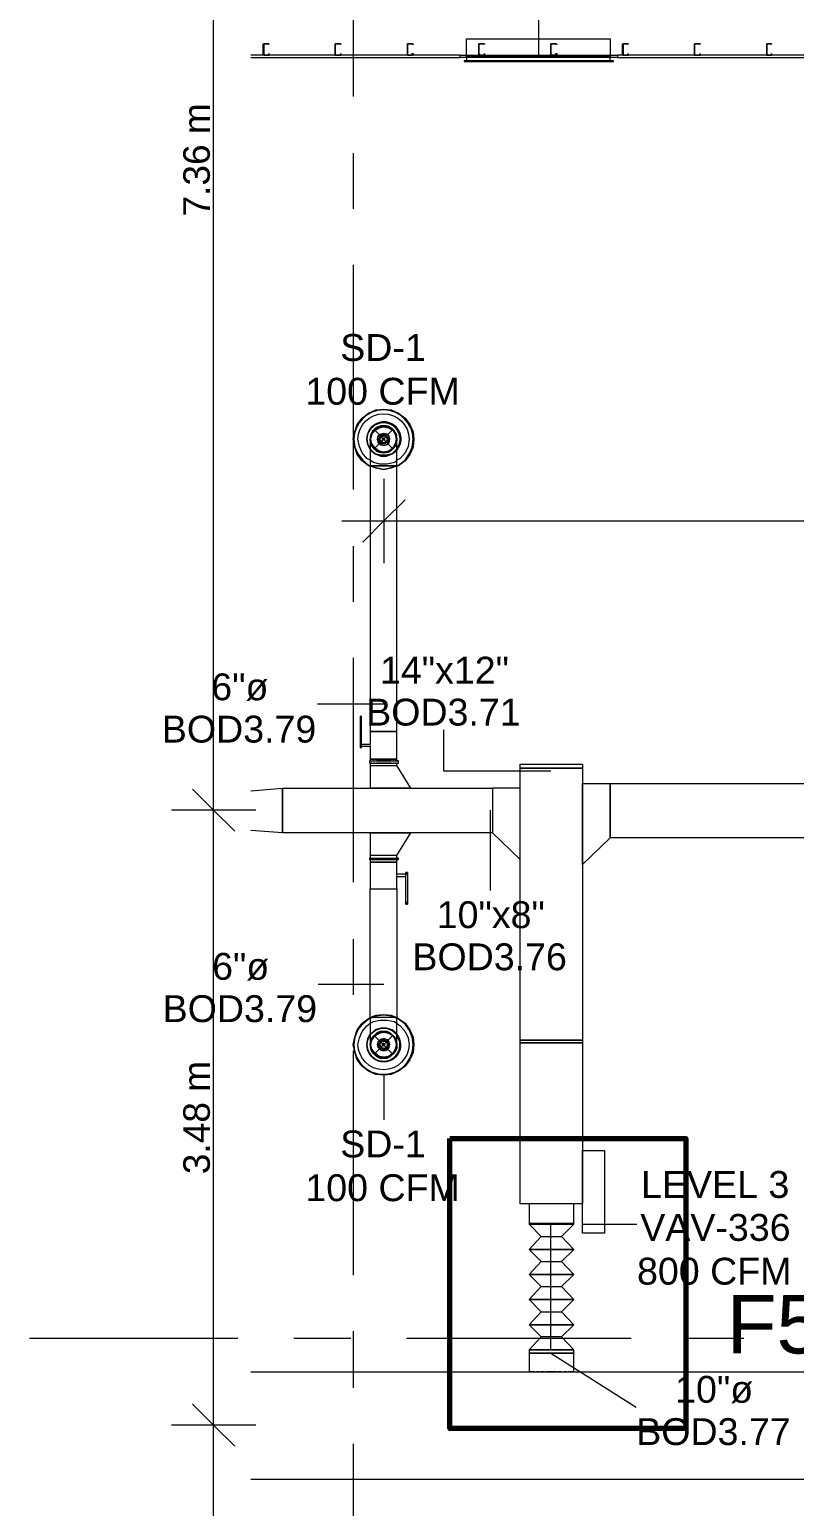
# Model space of a CAD drawing. Header units: metres. Extents: x -2 to 237, y -8 to 52.
# Drawn here: x 5.78 to 10.1, y 14.29 to 22.65 of the extents above; entities that cross this region are included whole.
import ezdxf

# ---------------------------------------------------------------- set-up
doc = ezdxf.new("R2010")
doc.units = ezdxf.units.M
doc.layers.add('HVAC - Ductos', color=5, linetype='Continuous', lineweight=0)
doc.layers.add('PDF3_Text', color=7, linetype='Continuous', lineweight=0)
doc.layers.add('PDF3_Geometry', color=7, linetype='Continuous', lineweight=0, true_color=0xaaaaaa)
doc.styles.add('PDF Arial-BoldMT-Identity-H', font='arial.ttf')
doc.styles.add('PDF Helvetica', font='')
doc.styles.get('PDF Helvetica').set_extended_font_data('Helvetica')

msp = doc.modelspace()

# ---------------------------------------------------------------- linework, layer by layer
at = {"layer": 'HVAC - Ductos', "lineweight": 0}
for points in [[(6.8156, 10.4051), (6.8156, 11.4134), (6.8156, 14.7502), (6.8156, 18.2289), (6.8156, 25.5898), (6.8156, 26.3553), (6.8156, 29.417), (6.8156, 33.6429), (6.8156, 34.9721), (6.8156, 39.8809), (6.8156, 42.938), (6.8156, 46.7926), (6.8156, 47.6818)], [(8.6536, 22.4915), (8.6536, 23.4036)], [(9.0707, 22.4686), (9.0569, 22.4686), (9.0569, 22.4915), (8.2457, 22.4915), (8.2457, 22.5923), (9.0569, 22.5923), (9.0569, 22.4915), (8.2457, 22.4915), (8.2457, 22.4686), (8.2319, 22.4686), (8.2319, 22.464), (9.0752, 22.464), (9.0752, 22.4686), (8.2319, 22.4686)], [(8.2548, 22.464), (9.0477, 22.464)], [(7.7094, 20.3603), (7.7231, 20.3785), (7.746, 20.3923)], [(7.746, 20.3969), (7.7506, 20.3969)], [(7.7506, 20.3969), (7.7781, 20.4015), (7.8011, 20.3969)], [(7.8011, 20.3969), (7.8056, 20.3969), (7.8102, 20.3969)], [(7.8056, 20.3923), (7.8286, 20.3785), (7.8423, 20.3603)], [(7.7002, 20.319), (7.7048, 20.3052), (7.7094, 20.2869), (7.7231, 20.2731), (7.7094, 20.296), (7.7048, 20.296), (7.7048, 20.3006)], [(7.7048, 20.3557), (7.7094, 20.3603)], [(7.7094, 20.3006), (7.7048, 20.3281), (7.7094, 20.3511)], [(7.7506, 20.2548), (7.746, 20.2548), (7.746, 20.2594), (7.7231, 20.2731), (7.7368, 20.2594), (7.7552, 20.2548), (7.7781, 20.2503), (7.7965, 20.2548), (7.8148, 20.2594), (7.8286, 20.2731), (7.8423, 20.2869), (7.8515, 20.3052), (7.8515, 20.319)], [(7.8469, 20.3603), (7.8469, 20.3557)], [(7.8469, 20.3511), (7.8515, 20.3281), (7.8469, 20.3006), (7.8469, 20.296)], [(7.8011, 20.2594), (7.7781, 20.2548), (7.7506, 20.2594)], [(7.8102, 20.2594), (7.8056, 20.2548), (7.8011, 20.2548)], [(7.8423, 20.296), (7.8286, 20.2731), (7.8056, 20.2594)], [(7.8515, 20.209), (7.8377, 20.1952), (7.7965, 20.1861), (7.7552, 20.1861), (7.7186, 20.1952), (7.7002, 20.209)], [(7.7781, 20.1035), (7.7781, 19.8652), (7.7781, 19.6269)], [(7.8973, 19.9844), (7.7781, 19.8652), (7.659, 19.746)], [(7.5398, 19.8652), (13.2966, 19.8652), (16.8074, 19.8652), (17.0641, 19.8652)], [(7.7781, 18.8294), (7.4023, 18.8294)], [(7.6498, 18.7607), (7.6452, 18.7607)], [(7.6452, 18.5957), (7.6452, 18.5911), (7.6452, 18.5865), (7.6452, 18.5819), (7.6452, 18.5865), (7.6452, 18.5911), (7.6452, 18.5957), (7.6452, 18.7469)], [(7.6498, 18.7469), (7.6498, 18.5957), (7.6498, 18.5911), (7.6498, 18.5865), (7.6498, 18.5819), (7.6498, 18.5865), (7.6498, 18.5911)], [(7.6498, 18.5957), (7.6498, 18.5911), (7.7002, 18.5911), (7.7002, 18.5177), (7.7048, 18.5177), (7.7094, 18.5177), (7.7231, 18.5177), (7.7368, 18.5177), (7.7552, 18.5177), (7.7781, 18.5177), (7.7965, 18.5177), (7.8148, 18.5177), (7.8286, 18.5177), (7.8423, 18.5177), (7.8515, 18.5177), (7.8515, 18.6735), (7.8423, 18.6735), (7.8286, 18.6735), (7.8148, 18.6735), (7.7965, 18.6735), (7.7781, 18.6735), (7.7552, 18.6735), (7.7368, 18.6735), (7.7231, 18.6735), (7.7094, 18.6735), (7.7048, 18.6735), (7.7002, 18.6735), (7.7002, 18.6002), (7.6498, 18.6002)], [(8.7223, 18.4489), (8.1173, 18.4489), (8.1173, 18.6827)], [(7.6452, 18.5819), (7.6498, 18.5819)], [(7.7002, 18.5957), (7.7002, 18.5911)], [(7.7002, 18.4948), (7.6957, 18.4948), (7.7048, 18.4948), (7.7186, 18.4948), (7.7368, 18.4948), (7.7552, 18.4948), (7.7781, 18.4948), (7.7965, 18.4948), (7.8194, 18.4948), (7.8331, 18.4948), (7.8469, 18.4948), (7.856, 18.4948), (7.8606, 18.4948), (7.8606, 18.5085), (7.856, 18.5085), (7.8515, 18.5085), (7.8515, 18.5177), (7.8423, 18.5177), (7.8286, 18.5177), (7.8148, 18.5177), (7.7965, 18.5177), (7.7781, 18.5177), (7.7552, 18.5177), (7.7368, 18.5177), (7.7231, 18.5177), (7.7094, 18.5177), (7.7048, 18.5177), (7.7002, 18.5177), (7.7002, 18.5085), (7.7048, 18.5085), (7.7094, 18.5085)], [(7.6957, 18.5085), (7.6957, 18.4948)], [(7.7002, 18.5085), (7.6957, 18.5085), (7.7048, 18.5085), (7.7186, 18.5085), (7.7368, 18.5085), (7.7552, 18.5085), (7.7781, 18.5085), (7.7965, 18.5085), (7.8194, 18.5085), (7.8331, 18.5085), (7.8469, 18.5085), (7.856, 18.5085), (7.8606, 18.5085)], [(7.7094, 18.4948), (7.7048, 18.4948), (7.7002, 18.4948), (7.7002, 18.4811), (7.7048, 18.4811), (7.7094, 18.4811), (7.7231, 18.4811), (7.7368, 18.4811), (7.7552, 18.4811), (7.7781, 18.4811), (7.7965, 18.4811), (7.8148, 18.4811), (7.8286, 18.4811), (7.8423, 18.4811), (7.8515, 18.4811), (7.8515, 18.4948), (7.856, 18.4948), (7.8606, 18.4948)], [(7.7002, 18.4811), (7.7002, 18.3527), (7.7048, 18.3527), (7.7231, 18.3527), (7.746, 18.3527), (7.7781, 18.3527), (7.8515, 18.3527), (7.8836, 18.3527), (7.9064, 18.3527), (7.9248, 18.3527), (7.9294, 18.3527), (7.8515, 18.4811)], [(7.7231, 18.5085), (7.7186, 18.5085)], [(7.7231, 18.4948), (7.7186, 18.4948)], [(7.8194, 18.5085), (7.8148, 18.5085), (7.7965, 18.5085), (7.7781, 18.5085), (7.7552, 18.5085), (7.7368, 18.5085)], [(7.8194, 18.4948), (7.8148, 18.4948), (7.7965, 18.4948), (7.7781, 18.4948), (7.7552, 18.4948), (7.7368, 18.4948)], [(7.746, 18.4811), (7.7506, 18.4811)], [(7.8011, 18.4811), (7.8056, 18.4811), (7.8102, 18.4811)], [(7.8331, 18.5085), (7.8286, 18.5085)], [(7.8331, 18.4948), (7.8286, 18.4948)], [(7.8469, 18.5085), (7.8423, 18.5085)], [(7.8469, 18.4948), (7.8423, 18.4948)], [(6.6965, 18.3481), (6.8156, 18.2289), (6.9348, 18.1098)], [(7.0265, 18.3389), (7.2052, 18.3527), (7.2052, 18.1006), (7.0265, 18.1143)], [(7.9294, 18.3527), (7.9248, 18.3527), (7.9064, 18.3527), (7.8836, 18.3527), (7.8515, 18.3527), (7.7781, 18.3527), (7.746, 18.3527), (7.7231, 18.3527), (7.7048, 18.3527), (7.7002, 18.3527)], [(7.054, 18.2289), (6.8156, 18.2289), (6.5773, 18.2289)], [(8.3786, 18.2289), (8.3786, 17.7752)], [(7.8515, 17.9723), (7.9294, 18.1006), (7.9248, 18.1006), (7.9064, 18.1006), (7.8836, 18.1006), (7.8515, 18.1006), (7.7781, 18.1006), (7.746, 18.1006), (7.7231, 18.1006), (7.7048, 18.1006), (7.7002, 18.1006), (7.7002, 17.9723)], [(7.7002, 18.1006), (7.7048, 18.1006), (7.7231, 18.1006), (7.746, 18.1006), (7.7781, 18.1006), (7.8515, 18.1006), (7.8836, 18.1006), (7.9064, 18.1006), (7.9248, 18.1006), (7.9294, 18.1006)], [(7.7002, 17.9585), (7.6957, 17.9585), (7.7048, 17.9585), (7.7186, 17.9585), (7.7368, 17.9585), (7.7552, 17.9585), (7.7781, 17.9585), (7.7965, 17.9585), (7.8194, 17.9585), (7.8331, 17.9585), (7.8469, 17.9585), (7.856, 17.9585), (7.8606, 17.9585), (7.856, 17.9585), (7.8515, 17.9585), (7.8515, 17.9723), (7.8423, 17.9723), (7.8286, 17.9723), (7.8148, 17.9723), (7.7965, 17.9723), (7.7781, 17.9723), (7.7552, 17.9723), (7.7368, 17.9723), (7.7231, 17.9723), (7.7094, 17.9723), (7.7048, 17.9723), (7.7002, 17.9723), (7.7002, 17.9585), (7.7048, 17.9585), (7.7094, 17.9585)], [(7.7506, 17.9723), (7.746, 17.9723)], [(7.8102, 17.9723), (7.8056, 17.9723), (7.8011, 17.9723)], [(7.6957, 17.9585), (7.6957, 17.9493)], [(7.7002, 17.9493), (7.6957, 17.9493), (7.7048, 17.9493), (7.7186, 17.9493), (7.7368, 17.9493), (7.7552, 17.9493), (7.7781, 17.9493), (7.7965, 17.9493), (7.8194, 17.9493), (7.8331, 17.9493), (7.8469, 17.9493), (7.856, 17.9493), (7.8606, 17.9493), (7.8606, 17.9585)], [(7.8469, 17.9493), (7.8423, 17.9493), (7.8286, 17.9493), (7.8148, 17.9493), (7.7965, 17.9493), (7.7781, 17.9493), (7.7552, 17.9493), (7.7368, 17.9493), (7.7231, 17.9493), (7.7094, 17.9493), (7.7048, 17.9493), (7.7002, 17.9493), (7.7002, 17.9356), (7.7048, 17.9356), (7.7094, 17.9356), (7.7231, 17.9356), (7.7368, 17.9356), (7.7552, 17.9356), (7.7781, 17.9356), (7.7965, 17.9356), (7.8148, 17.9356), (7.8286, 17.9356), (7.8423, 17.9356), (7.8515, 17.9356), (7.8515, 17.9493), (7.856, 17.9493), (7.8606, 17.9493)], [(7.9019, 17.8623), (7.9019, 17.8669), (7.8515, 17.8669), (7.8515, 17.9356), (7.8423, 17.9356), (7.8286, 17.9356), (7.8148, 17.9356), (7.7965, 17.9356), (7.7781, 17.9356), (7.7552, 17.9356), (7.7368, 17.9356), (7.7231, 17.9356), (7.7094, 17.9356), (7.7048, 17.9356), (7.7002, 17.9356), (7.7002, 17.7843), (7.7048, 17.7843), (7.7094, 17.7843), (7.7231, 17.7843), (7.7368, 17.7843), (7.7552, 17.7843), (7.7781, 17.7843), (7.7965, 17.7843), (7.8148, 17.7843), (7.8286, 17.7843), (7.8423, 17.7843), (7.8515, 17.7843), (7.8515, 17.0556), (7.8423, 17.0556), (7.8286, 17.0556), (7.8148, 17.0556), (7.7965, 17.0556), (7.7781, 17.0556), (7.7552, 17.0556), (7.7368, 17.0556), (7.7231, 17.0556), (7.7094, 17.0556), (7.7048, 17.0556), (7.7002, 17.0556), (7.7002, 17.7843), (7.7048, 17.7843), (7.7094, 17.7843), (7.7231, 17.7843), (7.7368, 17.7843), (7.7552, 17.7843), (7.7781, 17.7843), (7.7965, 17.7843), (7.8148, 17.7843), (7.8286, 17.7843), (7.8423, 17.7843), (7.8515, 17.7843), (7.8515, 17.8531), (7.9019, 17.8531)], [(7.7186, 17.9585), (7.7231, 17.9585)], [(7.7368, 17.9585), (7.7552, 17.9585), (7.7781, 17.9585), (7.7965, 17.9585), (7.8148, 17.9585), (7.8194, 17.9585)], [(7.8286, 17.9585), (7.8331, 17.9585)], [(7.8423, 17.9585), (7.8469, 17.9585)], [(7.8515, 17.8623), (7.8515, 17.8669)], [(7.8515, 17.8577), (7.8515, 17.8531), (7.8515, 17.8577)], [(7.8515, 17.8577), (7.8515, 17.8531), (7.8515, 17.8577)], [(7.9019, 17.8761), (7.9019, 17.8715), (7.9019, 17.8761)], [(7.911, 17.8761), (7.9019, 17.8761)], [(7.9019, 17.7111), (7.9019, 17.8623), (7.9019, 17.8669), (7.9019, 17.8715), (7.9019, 17.8761), (7.9019, 17.8715), (7.9019, 17.8669)], [(7.911, 17.8761), (7.911, 17.8715), (7.911, 17.8761)], [(7.911, 17.8623), (7.911, 17.8669), (7.911, 17.8715), (7.911, 17.8761), (7.911, 17.8715), (7.911, 17.8669), (7.911, 17.8623), (7.911, 17.7111)], [(7.9019, 17.6973), (7.911, 17.6973)], [(7.7781, 17.2435), (7.4069, 17.2435)], [(7.8515, 16.9043), (7.8515, 16.9089), (7.8515, 16.9273), (7.8515, 16.9548), (7.8515, 16.9915), (7.8515, 17.0373), (7.8515, 17.0556), (7.8606, 17.051), (7.8973, 17.0235), (7.9248, 16.9869), (7.9431, 16.9456), (7.9477, 16.9043), (7.9431, 16.8585), (7.9248, 16.8173), (7.8973, 16.7806), (7.8606, 16.7531), (7.8194, 16.7347), (7.7781, 16.7301), (7.7323, 16.7347), (7.6911, 16.7531), (7.6544, 16.7806), (7.6269, 16.8173), (7.6131, 16.8585), (7.604, 16.9043), (7.6131, 16.9456), (7.6269, 16.9869), (7.6544, 17.0235), (7.6911, 17.051), (7.7002, 17.0556), (7.7002, 17.0097), (7.7002, 16.9731), (7.7002, 16.9365), (7.7002, 16.9135), (7.7002, 16.9043), (7.7002, 16.9089), (7.7002, 16.9043), (7.7048, 16.8815), (7.7094, 16.8631), (7.7231, 16.8493), (7.7368, 16.8356), (7.7552, 16.8265), (7.7781, 16.8265), (7.7965, 16.8265), (7.8148, 16.8356), (7.8286, 16.8493), (7.8423, 16.8631), (7.8515, 16.8815), (7.8515, 16.9043), (7.8515, 16.9089), (7.8515, 16.9043), (7.8515, 16.8815), (7.8423, 16.8631), (7.8286, 16.8493), (7.8148, 16.8356), (7.7965, 16.8265), (7.7781, 16.8265), (7.7552, 16.8265), (7.7368, 16.8356), (7.7231, 16.8493), (7.7094, 16.8631), (7.7048, 16.8815), (7.7002, 16.9043)], [(7.7002, 17.0556), (7.7323, 17.0693), (7.7781, 17.0739), (7.8194, 17.0693), (7.8515, 17.0556)], [(7.8515, 17.051), (7.8194, 17.0647), (7.7781, 17.0693), (7.7323, 17.0647), (7.7002, 17.051)], [(7.8515, 17.0556), (7.8423, 17.0556), (7.8286, 17.0556), (7.8148, 17.0556), (7.7965, 17.0556), (7.7781, 17.0556), (7.7552, 17.0556), (7.7368, 17.0556), (7.7231, 17.0556), (7.7094, 17.0556), (7.7048, 17.0556), (7.7002, 17.0556)], [(7.7002, 17.0235), (7.7186, 17.0327), (7.7552, 17.0419), (7.7965, 17.0419), (7.8377, 17.0327), (7.8515, 17.0235)], [(7.8515, 16.9089), (7.8515, 16.9227), (7.8423, 16.941), (7.8286, 16.9548), (7.8148, 16.9685), (7.7965, 16.9777), (7.7781, 16.9777), (7.7552, 16.9777), (7.7368, 16.9685), (7.7231, 16.9548), (7.746, 16.9685), (7.746, 16.9731), (7.7506, 16.9731)], [(7.7506, 16.9685), (7.7781, 16.9777), (7.8011, 16.9685)], [(7.8011, 16.9731), (7.8056, 16.9731), (7.8102, 16.9685)], [(7.8056, 16.9685), (7.8286, 16.9548), (7.8423, 16.9319)], [(7.7048, 16.9273), (7.7048, 16.9319), (7.7094, 16.9319), (7.7231, 16.9548), (7.7094, 16.941), (7.7048, 16.9227), (7.7002, 16.9089)], [(7.7094, 16.8769), (7.7048, 16.9043), (7.7094, 16.9273)], [(7.8469, 16.9319), (7.8469, 16.9273), (7.8515, 16.9043), (7.8469, 16.8769)], [(7.7094, 16.8723), (7.7048, 16.8723), (7.7048, 16.8769)], [(7.746, 16.8356), (7.7231, 16.8493), (7.7094, 16.8723)], [(7.7506, 16.831), (7.746, 16.831), (7.746, 16.8356)], [(7.8011, 16.8356), (7.7781, 16.8265), (7.7506, 16.8356)], [(7.8102, 16.8356), (7.8056, 16.831), (7.8011, 16.831)], [(7.8423, 16.8723), (7.8286, 16.8493), (7.8056, 16.8356)], [(7.8469, 16.8769), (7.8469, 16.8723)], [(7.7781, 16.7301), (7.7781, 16.4781)], [(8.6673, 15.8181), (8.5986, 15.8869), (8.8506, 15.8869), (8.7819, 15.8181), (8.8506, 15.7447), (8.5986, 15.7447), (8.6673, 15.8181), (8.7819, 15.8181)], [(8.5986, 15.8869), (8.6032, 15.8869), (8.6215, 15.8869), (8.649, 15.8869), (8.6856, 15.8869), (8.7223, 15.8869), (8.7636, 15.8869), (8.8002, 15.8869), (8.8277, 15.8869), (8.846, 15.8869), (8.8506, 15.8869)], [(8.7223, 15.1764), (8.7223, 15.4147), (8.7223, 15.6485), (8.7223, 15.8869)], [(8.8965, 15.8869), (9.2082, 15.8869)], [(8.6673, 15.676), (8.5986, 15.7447), (8.8506, 15.7447), (8.7819, 15.676), (8.8506, 15.6027), (8.5986, 15.6027), (8.6673, 15.676), (8.7819, 15.676)], [(8.6673, 15.5339), (8.5986, 15.6027), (8.8506, 15.6027), (8.7819, 15.5339), (8.8506, 15.4606), (8.5986, 15.4606), (8.6673, 15.5339), (8.7819, 15.5339)], [(8.6673, 15.3918), (8.5986, 15.4606), (8.8506, 15.4606), (8.7819, 15.3918), (8.8506, 15.3185), (8.5986, 15.3185), (8.6673, 15.3918), (8.7819, 15.3918)], [(8.6673, 15.2497), (8.5986, 15.3185), (8.8506, 15.3185), (8.7819, 15.2497), (8.6673, 15.2497), (8.5986, 15.1764), (8.5986, 15.1581), (8.6032, 15.1581), (8.6169, 15.1581), (8.6352, 15.1581), (8.6627, 15.1581), (8.6902, 15.1581), (8.7223, 15.1581), (8.759, 15.1581), (8.7865, 15.1581), (8.814, 15.1581), (8.8323, 15.1581), (8.846, 15.1581), (8.8506, 15.1581), (8.8506, 15.1764), (8.5986, 15.1764), (8.8506, 15.1764), (8.7819, 15.2497)], [(8.8506, 15.0527), (8.8506, 15.1581), (8.846, 15.1581), (8.8323, 15.1581), (8.814, 15.1581), (8.7865, 15.1581), (8.759, 15.1581), (8.7223, 15.1581), (8.6902, 15.1581), (8.6627, 15.1581), (8.6352, 15.1581), (8.6169, 15.1581), (8.6032, 15.1581), (8.5986, 15.1581), (8.5986, 15.0527)], [(8.7223, 15.1581), (9.2036, 14.851)], [(7.0265, 15.0527), (16.3537, 15.0527), (16.3537, 14.4431), (7.0265, 14.4431)], [(8.6169, 15.0527), (8.6123, 15.0527), (8.6032, 15.0527)], [(8.6306, 15.0527), (8.6261, 15.0527), (8.6215, 15.0527)], [(8.6536, 15.0527), (8.6444, 15.0527), (8.6398, 15.0527)], [(8.6856, 15.0527), (8.6673, 15.0527), (8.6627, 15.0527)], [(8.7544, 15.0527), (8.7223, 15.0527), (8.6948, 15.0527)], [(8.7819, 15.0527), (8.7636, 15.0527)], [(8.8094, 15.0527), (8.8048, 15.0527), (8.7957, 15.0527)], [(8.8277, 15.0527), (8.8232, 15.0527), (8.8186, 15.0527)], [(8.846, 15.0527), (8.8369, 15.0527), (8.8323, 15.0527)], [(6.6965, 14.8693), (6.8156, 14.7502), (6.9348, 14.631)], [(7.054, 14.7502), (6.8156, 14.7502), (6.5773, 14.7502)]]:
    msp.add_lwpolyline(points, dxfattribs=at)
for points in [[(8.2548, 22.4915), (8.3786, 22.4915)], [(8.4564, 22.4915), (8.6169, 22.4915)], [(8.6948, 22.4915), (8.8552, 22.4915)], [(8.9332, 22.4915), (9.0523, 22.4915)], [(7.8469, 20.3098), (7.8423, 20.2915), (7.8286, 20.2731), (7.8148, 20.264), (7.7965, 20.2548), (7.7781, 20.2548), (7.7598, 20.2548), (7.7414, 20.264), (7.7231, 20.2731), (7.714, 20.2915), (7.7048, 20.3098), (7.7048, 20.3281), (7.7048, 20.3465), (7.714, 20.3648), (7.7231, 20.3785), (7.7414, 20.3923), (7.7598, 20.3969), (7.7781, 20.4015), (7.7965, 20.3969), (7.8148, 20.3923), (7.8286, 20.3785), (7.8423, 20.3648), (7.8469, 20.3465), (7.8515, 20.3281)], [(7.8423, 20.3006), (7.8286, 20.2777), (7.8056, 20.2594), (7.7781, 20.2548), (7.7506, 20.2594), (7.7277, 20.2777), (7.7094, 20.3006), (7.7048, 20.3281), (7.7094, 20.3557), (7.7277, 20.3785), (7.7506, 20.3923), (7.7781, 20.3969), (7.8056, 20.3923), (7.8286, 20.3785), (7.8423, 20.3557), (7.8469, 20.3281)], [(7.6819, 20.3281), (7.6865, 20.296), (7.7002, 20.2685), (7.6865, 20.296)], [(7.746, 20.3465), (7.7414, 20.3281), (7.746, 20.3465), (7.7598, 20.3557), (7.7781, 20.3603), (7.7965, 20.3557), (7.8056, 20.3465), (7.8102, 20.3281), (7.8056, 20.3465), (7.7919, 20.3557), (7.7781, 20.3603), (7.7598, 20.3557)], [(7.8056, 20.3098), (7.8102, 20.3281), (7.8056, 20.3098), (7.7965, 20.296), (7.7781, 20.2915), (7.7598, 20.296), (7.746, 20.3098), (7.7414, 20.3281), (7.746, 20.3098), (7.7598, 20.296), (7.7781, 20.2915), (7.7919, 20.296)], [(7.7552, 20.3419), (7.7506, 20.3281), (7.7552, 20.3419), (7.769, 20.3511), (7.7827, 20.3511), (7.7965, 20.3419), (7.8011, 20.3281), (7.7965, 20.3419), (7.7827, 20.3511), (7.769, 20.3511)], [(7.7965, 20.3144), (7.8011, 20.3281), (7.7965, 20.3098), (7.7827, 20.3006), (7.769, 20.3006), (7.7552, 20.3098), (7.7506, 20.3281), (7.7552, 20.3144), (7.769, 20.3052), (7.7827, 20.3052)], [(7.7919, 20.3144), (7.7781, 20.3052), (7.7644, 20.3144), (7.7552, 20.3281), (7.7644, 20.3419), (7.7781, 20.3465), (7.7919, 20.3419), (7.7965, 20.3281)], [(7.7781, 20.3235), (7.7827, 20.3281), (7.7781, 20.3235), (7.7736, 20.3235), (7.769, 20.3281), (7.7736, 20.3327), (7.7781, 20.3327), (7.7827, 20.3281), (7.7781, 20.3327), (7.7736, 20.3327), (7.7736, 20.3281), (7.7736, 20.3235)], [(7.7048, 20.2685), (7.7277, 20.2457), (7.7598, 20.2365), (7.7919, 20.2365), (7.824, 20.2457), (7.8469, 20.2685), (7.8515, 20.2731), (7.8469, 20.2685), (7.824, 20.2457), (7.7919, 20.2365), (7.7598, 20.2365), (7.7277, 20.2457), (7.7048, 20.2685), (7.7002, 20.2731)], [(7.8515, 20.264), (7.824, 20.2457), (7.7919, 20.2319), (7.7598, 20.2319), (7.7277, 20.2457), (7.7048, 20.264), (7.7002, 20.2685), (7.7048, 20.264), (7.7277, 20.2457), (7.7598, 20.2319), (7.7919, 20.2319), (7.824, 20.2457), (7.8515, 20.264), (7.8515, 20.2685)], [(7.8194, 20.1631), (7.7781, 20.154), (7.7323, 20.1631), (7.7002, 20.1769), (7.7323, 20.1677), (7.7781, 20.1585), (7.8194, 20.1677), (7.8515, 20.1769)], [(7.7002, 18.6735), (7.7048, 18.6735), (7.7094, 18.6735), (7.7231, 18.6735), (7.7368, 18.6735), (7.7552, 18.6735), (7.7781, 18.6735), (7.7965, 18.6735), (7.8148, 18.6735), (7.8286, 18.6735), (7.8423, 18.6735), (7.8515, 18.6735), (7.8515, 20.1769), (7.8423, 20.1769), (7.8286, 20.1769), (7.8148, 20.1769), (7.7965, 20.1769), (7.7781, 20.1769), (7.7552, 20.1769), (7.7368, 20.1769), (7.7231, 20.1769), (7.7094, 20.1769), (7.7048, 20.1769), (7.7002, 20.1769)], [(7.6452, 18.7469), (7.6452, 18.7515), (7.6452, 18.7561), (7.6452, 18.7607), (7.6452, 18.7561), (7.6452, 18.7515)], [(7.6498, 18.7469), (7.6498, 18.7515), (7.6498, 18.7561), (7.6498, 18.7607), (7.6498, 18.7561), (7.6498, 18.7515)], [(8.9011, 18.4673), (8.5482, 18.4673), (8.5482, 18.4902), (8.9011, 18.4902)], [(8.9011, 18.4673), (8.9011, 16.9273), (8.5482, 16.9273), (8.5482, 18.4673)], [(7.2052, 18.3527), (8.3923, 18.3527), (8.3923, 18.1006), (7.2052, 18.1006)], [(8.3923, 18.3527), (8.3923, 18.1006), (8.5482, 17.9493), (8.5482, 18.3527)], [(9.0569, 18.0731), (8.9011, 17.9219), (8.9011, 18.3802), (9.0569, 18.3802)], [(9.0569, 18.3802), (13.8053, 18.3802), (13.8053, 18.0731), (9.0569, 18.0731)], [(7.9019, 17.7111), (7.9019, 17.7065), (7.9019, 17.7019), (7.9019, 17.6973), (7.9019, 17.7019), (7.9019, 17.7065)], [(7.911, 17.7111), (7.911, 17.7065), (7.911, 17.7019), (7.911, 17.6973), (7.911, 17.7019), (7.911, 17.7065)], [(7.7048, 16.9639), (7.7277, 16.9869), (7.7598, 16.996), (7.7919, 16.996), (7.824, 16.9869), (7.8515, 16.9639), (7.8515, 16.9593), (7.8515, 16.9639), (7.824, 16.9869), (7.7919, 16.996), (7.7598, 16.996), (7.7277, 16.9869), (7.7048, 16.9639), (7.7002, 16.9593)], [(7.8469, 16.9639), (7.824, 16.9823), (7.7919, 16.996), (7.7598, 16.996), (7.7277, 16.9823), (7.7048, 16.9639), (7.7002, 16.9548), (7.7048, 16.9639), (7.7277, 16.9823), (7.7598, 16.996), (7.7919, 16.996), (7.824, 16.9823), (7.8469, 16.9639), (7.8515, 16.9548)], [(7.8469, 16.8815), (7.8423, 16.8631), (7.8286, 16.8493), (7.8148, 16.8402), (7.7965, 16.831), (7.7781, 16.8265), (7.7598, 16.831), (7.7414, 16.8402), (7.7231, 16.8493), (7.714, 16.8631), (7.7048, 16.8815), (7.7048, 16.9043), (7.7048, 16.9227), (7.714, 16.941), (7.7231, 16.9548), (7.7414, 16.9639), (7.7598, 16.9731), (7.7781, 16.9777), (7.7965, 16.9731), (7.8148, 16.9639), (7.8286, 16.9548), (7.8423, 16.941), (7.8469, 16.9227), (7.8515, 16.9043)], [(7.8423, 16.8769), (7.8286, 16.8539), (7.8056, 16.8356), (7.7781, 16.831), (7.7506, 16.8356), (7.7277, 16.8539), (7.7094, 16.8769), (7.7048, 16.9043), (7.7094, 16.9273), (7.7277, 16.9548), (7.7506, 16.9685), (7.7781, 16.9731), (7.8056, 16.9685), (7.8286, 16.9548), (7.8423, 16.9273), (7.8469, 16.9043)], [(7.7002, 16.9593), (7.6865, 16.9365), (7.6819, 16.9043), (7.6865, 16.9365)], [(7.746, 16.9181), (7.7414, 16.9043), (7.746, 16.9181), (7.7598, 16.9319), (7.7781, 16.9365), (7.7965, 16.9319), (7.8056, 16.9181), (7.8102, 16.9043), (7.8056, 16.9181), (7.7919, 16.9319), (7.7781, 16.9365), (7.7598, 16.9319)], [(7.8056, 16.886), (7.8102, 16.9043), (7.8056, 16.886), (7.7965, 16.8723), (7.7781, 16.8677), (7.7598, 16.8723), (7.746, 16.886), (7.7414, 16.9043), (7.746, 16.886), (7.7598, 16.8723), (7.7781, 16.8677), (7.7919, 16.8723)], [(7.7552, 16.9181), (7.7506, 16.9043), (7.7552, 16.9181), (7.769, 16.9273), (7.7827, 16.9273), (7.7965, 16.9181), (7.8011, 16.9043), (7.7965, 16.9181), (7.7827, 16.9273), (7.769, 16.9273)], [(7.7965, 16.886), (7.8011, 16.9043), (7.7965, 16.886), (7.7827, 16.8769), (7.769, 16.8769), (7.7552, 16.886), (7.7506, 16.9043), (7.7552, 16.886), (7.769, 16.8769), (7.7827, 16.8769)], [(7.7919, 16.886), (7.7781, 16.8815), (7.7644, 16.886), (7.7552, 16.9043), (7.7644, 16.9181), (7.7781, 16.9227), (7.7919, 16.9181), (7.7965, 16.9043)], [(7.7781, 16.8997), (7.7827, 16.9043), (7.7781, 16.8952), (7.7736, 16.8952), (7.769, 16.9043), (7.7736, 16.9089), (7.7781, 16.9089), (7.7827, 16.9043), (7.7781, 16.9089), (7.7736, 16.9089), (7.7736, 16.9043), (7.7736, 16.8997)], [(8.5482, 16.9135), (8.5482, 16.9273), (8.9011, 16.9273), (8.9011, 16.9135)], [(8.5482, 16.0014), (8.5482, 16.9135), (8.9011, 16.9135), (8.9011, 16.0014)], [(9.0248, 15.8364), (8.9011, 15.8364), (8.9011, 16.3039), (9.0248, 16.3039)], [(8.5986, 15.8914), (8.6032, 15.8914), (8.6215, 15.8914), (8.649, 15.8914), (8.6856, 15.8914), (8.7223, 15.8914), (8.7636, 15.8914), (8.8002, 15.8914), (8.8277, 15.8914), (8.846, 15.8914), (8.8506, 15.8914), (8.8506, 16.0014), (8.846, 16.0014), (8.8323, 16.0014), (8.814, 16.0014), (8.7865, 16.0014), (8.759, 16.0014), (8.7223, 16.0014), (8.6902, 16.0014), (8.6627, 16.0014), (8.6352, 16.0014), (8.6169, 16.0014), (8.6032, 16.0014), (8.5986, 16.0014), (8.5986, 15.8914), (8.5986, 15.8869), (8.6032, 15.8869), (8.6215, 15.8869), (8.649, 15.8869), (8.6856, 15.8869), (8.7223, 15.8869), (8.7636, 15.8869), (8.8002, 15.8869), (8.8277, 15.8869), (8.846, 15.8869), (8.8506, 15.8869), (8.8506, 15.8914), (8.846, 15.8914), (8.8277, 15.8914), (8.8002, 15.8914), (8.7636, 15.8914), (8.7223, 15.8914), (8.6856, 15.8914), (8.649, 15.8914), (8.6215, 15.8914), (8.6032, 15.8914)], [(8.5986, 15.8914), (8.6032, 15.8914), (8.6169, 15.8914), (8.6352, 15.8914), (8.6627, 15.8914), (8.6902, 15.8914), (8.7223, 15.8914), (8.759, 15.8914), (8.7865, 15.8914), (8.814, 15.8914), (8.8323, 15.8914), (8.846, 15.8914), (8.8506, 15.8914), (8.846, 15.8914), (8.8323, 15.8914), (8.814, 15.8914), (8.7865, 15.8914), (8.759, 15.8914), (8.7223, 15.8914), (8.6902, 15.8914), (8.6627, 15.8914), (8.6352, 15.8914), (8.6169, 15.8914), (8.6032, 15.8914)], [(8.5986, 15.1764), (8.6032, 15.1764), (8.6169, 15.1764), (8.6352, 15.1764), (8.6627, 15.1764), (8.6902, 15.1764), (8.7223, 15.1764), (8.759, 15.1764), (8.7865, 15.1764), (8.814, 15.1764), (8.8323, 15.1764), (8.846, 15.1764), (8.8506, 15.1764), (8.846, 15.1764), (8.8323, 15.1764), (8.814, 15.1764), (8.7865, 15.1764), (8.759, 15.1764), (8.7223, 15.1764), (8.6902, 15.1764), (8.6627, 15.1764), (8.6352, 15.1764), (8.6169, 15.1764), (8.6032, 15.1764)]]:
    msp.add_lwpolyline(points, close=True, dxfattribs=at)
for points in [[(7.6086, 20.3281), (7.6131, 20.2823), (7.6314, 20.2457), (7.659, 20.209), (7.6911, 20.1815), (7.7002, 20.1769), (7.6911, 20.1769), (7.6544, 20.2044), (7.6269, 20.2411), (7.6131, 20.2823), (7.604, 20.3281), (7.6131, 20.3694), (7.6269, 20.4107), (7.6544, 20.4473), (7.6911, 20.4748), (7.7323, 20.4931), (7.7781, 20.4977), (7.8194, 20.4931), (7.8606, 20.4748), (7.8973, 20.4473), (7.9248, 20.4107), (7.9431, 20.3694), (7.9477, 20.3281), (7.9431, 20.2823), (7.9248, 20.2411), (7.8973, 20.2044), (7.8606, 20.1769), (7.8515, 20.1769), (7.8606, 20.1815), (7.8973, 20.209), (7.9202, 20.2457), (7.9386, 20.2823), (7.9431, 20.3281, 0.986366)], [(7.8515, 20.2685), (7.8652, 20.296), (7.8744, 20.3281, 1.018339), (7.6819, 20.3281), (7.6865, 20.296), (7.7002, 20.2731, -1.368408), (7.8698, 20.3281), (7.8652, 20.296), (7.8515, 20.2731, 1.368422), (7.6819, 20.3281, -1.434879)], [(7.6819, 16.9043, 1.387425), (7.8515, 16.9548), (7.8652, 16.9365), (7.8698, 16.9043, -1.387407), (7.7002, 16.9548), (7.6865, 16.9365), (7.6819, 16.9043, 1.010268), (7.8744, 16.9043), (7.8652, 16.9365), (7.8515, 16.9593, -1.44235)]]:
    msp.add_lwpolyline(points, format="xyb", close=True, dxfattribs=at)
for points in [[(7.7002, 20.209), (7.6819, 20.2181), (7.6544, 20.2503), (7.6406, 20.2869), (7.6314, 20.3281, -0.994179), (7.9202, 20.3281), (7.9156, 20.2869), (7.8973, 20.2503), (7.8698, 20.2181), (7.8515, 20.209)], [(7.8515, 20.3281), (7.8515, 20.3465), (7.8423, 20.3648), (7.8286, 20.3831), (7.8148, 20.3923), (7.7965, 20.4015), (7.7781, 20.4015), (7.7552, 20.4015), (7.7368, 20.3923), (7.7231, 20.3831), (7.7094, 20.3648), (7.7048, 20.3465), (7.7002, 20.3281), (7.7002, 20.319), (7.7002, 20.3281), (7.7002, 20.319), (7.7002, 20.3006), (7.7002, 20.2731), (7.7002, 20.2365), (7.7002, 20.1952), (7.7002, 20.1769), (7.7048, 20.1769), (7.7094, 20.1769), (7.7231, 20.1769), (7.7368, 20.1769), (7.7552, 20.1769), (7.7781, 20.1769), (7.7965, 20.1769), (7.8148, 20.1769), (7.8286, 20.1769), (7.8423, 20.1769), (7.8515, 20.1769), (7.8515, 20.2181), (7.8515, 20.2594), (7.8515, 20.2915), (7.8515, 20.3144), (7.8515, 20.3281), (7.8515, 20.319, 1.065226), (7.7002, 20.3281)], [(7.7002, 17.051), (7.6911, 17.0465), (7.659, 17.0189), (7.6314, 16.9869), (7.6131, 16.9456), (7.6086, 16.9043, 1.013803), (7.9431, 16.9043), (7.9386, 16.9456), (7.9202, 16.9869), (7.8973, 17.0189), (7.8606, 17.0465), (7.8515, 17.051)], [(7.8515, 17.0235), (7.8698, 17.0097), (7.8973, 16.9777), (7.9156, 16.941), (7.9202, 16.9043, -0.994111), (7.6314, 16.9043), (7.6406, 16.941), (7.6544, 16.9777), (7.6819, 17.0097), (7.7002, 17.0235)]]:
    msp.add_lwpolyline(points, format="xyb", dxfattribs=at)
at = {"layer": 'PDF3_Geometry', "lineweight": 0}
for points in [[(7.604, 23.5365), (7.604, 22.2669)], [(7.0265, 22.4869), (8.209, 22.4869), (8.209, 22.5006), (7.0265, 22.5006)], [(7.0265, 22.4869), (8.209, 22.4869), (8.209, 22.5006), (9.0982, 22.5006), (9.0982, 22.4869), (11.2294, 22.4869), (11.2294, 22.5006), (12.1186, 22.5006), (12.1186, 22.4869), (16.3628, 22.4869), (17.252, 22.4869)], [(9.0982, 22.4869), (8.209, 22.4869)], [(7.604, 21.946), (7.604, 21.6299)], [(7.604, 21.3136), (7.604, 20.044)], [(7.604, 19.7231), (7.604, 19.4069)], [(7.604, 19.0906), (7.604, 17.821)], [(7.604, 17.5002), (7.604, 17.1839)], [(7.604, 16.8677), (7.604, 15.5981)], [(6.2519, 15.2405), (5.7752, 15.2405)], [(6.9531, 15.2405), (6.2519, 15.2405)], [(7.5902, 15.2405), (7.2694, 15.2405)], [(7.604, 15.2818), (7.604, 14.961)], [(9.1761, 15.2405), (7.9064, 15.2405)], [(9.8132, 15.2405), (9.4923, 15.2405)], [(7.604, 14.6447), (7.604, 13.3752)]]:
    msp.add_lwpolyline(points, dxfattribs=at)
for points in [[(7.0998, 22.5006), (7.0952, 22.5052), (7.0952, 22.5648), (7.0998, 22.5648), (7.1273, 22.5648), (7.1273, 22.5603), (7.1273, 22.5648), (7.0998, 22.5648), (7.0998, 22.5052), (7.0998, 22.5006), (7.1273, 22.5006)], [(7.5031, 22.5006), (7.5031, 22.5052), (7.5031, 22.5648), (7.5352, 22.5648), (7.5352, 22.5603), (7.5352, 22.5648), (7.5031, 22.5648), (7.5031, 22.5052), (7.5031, 22.5006), (7.5352, 22.5006)], [(7.911, 22.5006), (7.911, 22.5052), (7.911, 22.5648), (7.9431, 22.5648), (7.9431, 22.5603), (7.9386, 22.5603), (7.9386, 22.5648), (7.911, 22.5648), (7.911, 22.5052), (7.911, 22.5006), (7.9386, 22.5006), (7.9386, 22.5098), (7.9431, 22.5098), (7.9431, 22.5006)], [(8.319, 22.5006), (8.3144, 22.5006), (8.3144, 22.5052), (8.3144, 22.5648), (8.319, 22.5648), (8.3465, 22.5648), (8.3465, 22.5603), (8.3465, 22.5648), (8.319, 22.5648), (8.3144, 22.5648), (8.3144, 22.5052), (8.319, 22.5006), (8.3465, 22.5006)], [(8.7223, 22.5006), (8.7223, 22.5052), (8.7223, 22.5648), (8.7544, 22.5648), (8.7544, 22.5603), (8.7498, 22.5603), (8.7498, 22.5648), (8.7223, 22.5648), (8.7223, 22.5052), (8.7223, 22.5006), (8.7498, 22.5006), (8.7498, 22.5098), (8.7544, 22.5098), (8.7544, 22.5006)], [(9.1302, 22.5006), (9.1256, 22.5006), (9.1256, 22.5052), (9.1256, 22.5648), (9.1302, 22.5648), (9.1577, 22.5648), (9.1577, 22.5603), (9.1577, 22.5648), (9.1302, 22.5648), (9.1302, 22.5052), (9.1302, 22.5006), (9.1577, 22.5006)], [(9.5336, 22.5006), (9.5336, 22.5052), (9.5336, 22.5648), (9.5656, 22.5648), (9.5656, 22.5603), (9.5656, 22.5648), (9.5336, 22.5648), (9.5336, 22.5052), (9.5336, 22.5006), (9.5656, 22.5006)], [(9.9415, 22.5006), (9.9415, 22.5052), (9.9415, 22.5648), (9.969, 22.5648), (9.969, 22.5603), (9.969, 22.5648), (9.9415, 22.5648), (9.9415, 22.5052), (9.9415, 22.5006), (9.969, 22.5006)], [(7.1273, 22.5098), (7.1273, 22.5006)], [(7.5352, 22.5098), (7.5352, 22.5006)], [(8.3465, 22.5098), (8.3465, 22.5006)], [(11.2294, 22.5006), (9.0982, 22.5006), (9.0982, 22.4869), (11.2294, 22.4869)], [(9.1577, 22.5098), (9.1577, 22.5006)], [(9.5656, 22.5098), (9.5656, 22.5006)], [(9.969, 22.5098), (9.969, 22.5006)]]:
    msp.add_lwpolyline(points, close=True, dxfattribs=at)
at = {"layer": 'PDF3_Geometry', "color": 8, "lineweight": 0, "true_color": 0x808080}
for points in [[(7.8377, 20.374), (7.8011, 20.4015), (7.7552, 20.4015), (7.714, 20.374), (7.7002, 20.3281), (7.714, 20.2823), (7.7552, 20.2548), (7.8011, 20.2548), (7.8377, 20.2823), (7.8515, 20.3281)], [(7.8377, 16.9456), (7.8011, 16.9731), (7.7552, 16.9731), (7.714, 16.9456), (7.7002, 16.9043), (7.714, 16.8585), (7.7552, 16.831), (7.8011, 16.831), (7.8377, 16.8585), (7.8515, 16.9043)]]:
    msp.add_lwpolyline(points, close=True, dxfattribs=at)
for points in [[(7.7231, 20.3831), (7.8286, 20.2731)], [(7.8286, 20.3831), (7.7231, 20.2731)], [(7.7231, 16.9548), (7.8286, 16.8493)], [(7.8286, 16.9548), (7.7231, 16.8493)]]:
    msp.add_lwpolyline(points, dxfattribs=at)
at = {"layer": 'PDF3_Geometry', "color": 232, "lineweight": 70, "true_color": 0xe91e64}
msp.add_lwpolyline([(8.1513, 16.3723), (9.4852, 16.3723), (9.4852, 14.7317), (8.1513, 14.7317)], close=True, dxfattribs=at)

# ---------------------------------------------------------------- texts
at = {"layer": 'PDF3_Text', "lineweight": 0, "char_height": 0.15008, "attachment_point": 4, "rotation": 90, "style": 'PDF Helvetica'}
for s, insert in [('7.36 m', (6.7201, 21.5874)), ('3.48 m', (6.7201, 16.1697))]:
    msp.add_mtext(s, dxfattribs=dict(at, insert=insert))
at = {"layer": 'PDF3_Text', "lineweight": 0, "char_height": 0.15195, "attachment_point": 4, "style": 'PDF Helvetica'}
for s, insert in [('SD-1', (7.5311, 20.8453)), ('100 CFM', (7.334, 20.5978)), ('14"x12"', (7.7557, 19.021)), ('6"ø', (6.8023, 18.9248)), ('BOD3.71', (7.6777, 18.7827)), ('BOD3.79', (6.5227, 18.6864)), ('10"x8"', (8.0765, 17.6368)), ('BOD3.76', (7.939, 17.3985)), ('6"ø', (6.8069, 17.3435)), ('BOD3.79', (6.5273, 17.1051)), ('SD-1', (7.5311, 16.3397)), ('100 CFM', (7.334, 16.0922)), ('LEVEL 3', (9.2315, 16.1105)), ('VAV-336', (9.227, 15.8676)), ('800 CFM', (9.2086, 15.6201)), ('10"ø', (9.4241, 14.9509)), ('BOD3.77', (9.2041, 14.7125))]:
    msp.add_mtext(s, dxfattribs=dict(at, insert=insert))
at = {"layer": 'PDF3_Text', "color": 232, "lineweight": 70, "true_color": 0xe91e64, "insert": (9.7151, 15.3184), "char_height": 0.33001, "attachment_point": 4, "style": 'PDF Arial-BoldMT-Identity-H'}
msp.add_mtext('F56', dxfattribs=at)

doc.saveas('drawing.dxf')
